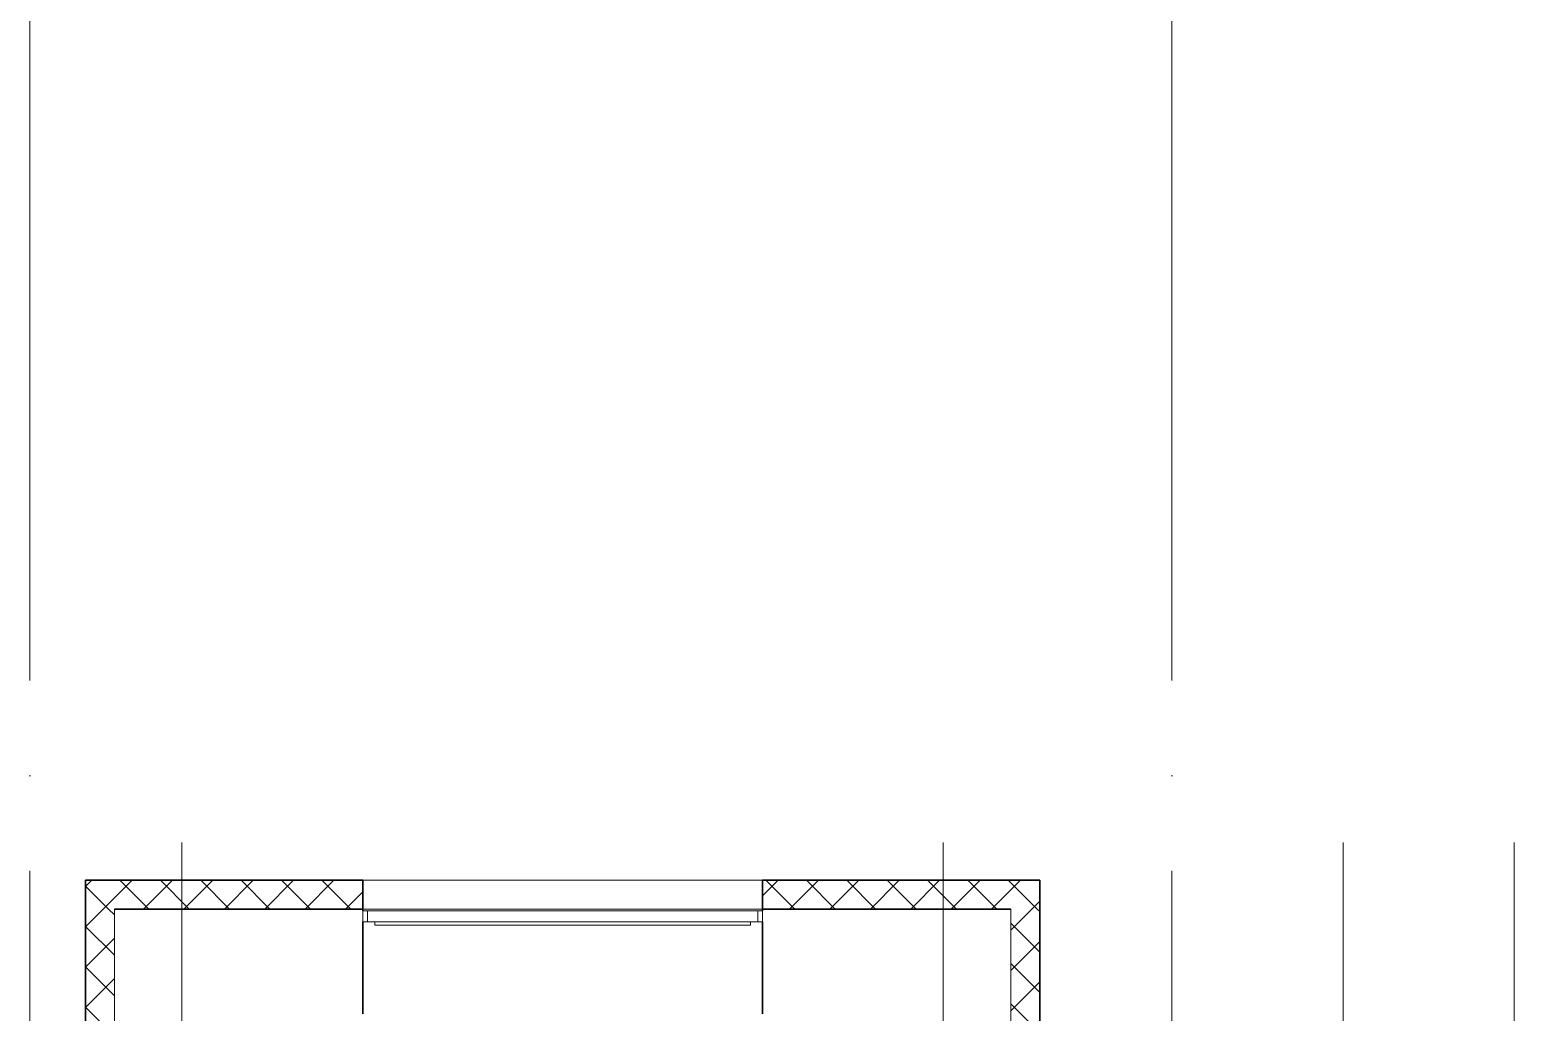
# Model space of a CAD drawing. Header units: millimetres. Extents: x -259793 to 503324, y -44556 to 93494.
# Drawn here: x 286946 to 294746, y -1156 to 4004 of the extents above; entities that cross this region are included whole.
import ezdxf

# ---------------------------------------------------------------- set-up
doc = ezdxf.new("R2010")
doc.units = ezdxf.units.MM
doc.linetypes.add('ADSK_Линия сетки', pattern=[25, 20, -2.5, 0, -2.5])
for name, color, linetype, lineweight in [('Окна', 252, 'Continuous', 9), ('Оси', 252, 'Continuous', 9), ('Стены внутренние', 7, 'Continuous', 18), ('Стены штриховка', 7, 'Continuous', 9)]:
    doc.layers.add(name, color=color, linetype=linetype, lineweight=lineweight)

# ---------------------------------------------------------------- blocks, each defined once
blk = doc.blocks.new('3 этаж')
at = {"layer": 'Окна', "color": 251, "true_color": 0x636466}
for p, q in [((288695.8, -681.4), (288695.8, -623.4)), ((288695.8, -623.4), (288720.8, -623.4)), ((288720.8, -623.4), (288720.8, -681.4)), ((288720.8, -623.4), (290770.8, -623.4)), ((288720.8, -681.4), (288720.8, -623.4)), ((290770.8, -681.4), (290770.8, -623.4)), ((290770.8, -623.4), (290795.8, -623.4)), ((290770.8, -623.4), (290770.8, -681.4)), ((290795.8, -623.4), (290795.8, -681.4)), ((288720.8, -681.4), (288695.8, -681.4)), ((290770.8, -681.4), (288720.8, -681.4)), ((288758.8, -698.4), (288758.8, -681.4)), ((290732.8, -698.4), (288758.8, -698.4)), ((290732.8, -681.4), (290732.8, -698.4)), ((290795.8, -681.4), (290770.8, -681.4))]:
    blk.add_line(p, q, dxfattribs=at)
at = {"layer": 'Оси', "color": 251, "linetype": 'ADSK_Линия сетки', "ltscale": 200, "true_color": 0x636466}
for p, q in [((286945.8, 34587.2), (286945.8, -30119.6)), ((292945.8, 34587.2), (292945.8, -31389.6)), ((287745.8, -263.4), (287745.8, -31389.6)), ((291745.8, -263.4), (291745.8, -31389.6)), ((293845.8, -263.4), (293845.8, -30119.6)), ((294745.8, -263.4), (294745.8, -30119.6))]:
    blk.add_line(p, q, dxfattribs=at)
at = {"layer": 'Стены внутренние', "color": 251, "lineweight": 30, "true_color": 0x636466}
for p, q in [((287238.8, -461.4), (288695.8, -461.4)), ((287238.8, -461.4), (287238.8, -2261.4)), ((288695.8, -623.4), (288695.8, -461.4)), ((292252.8, -461.4), (290795.8, -461.4)), ((290795.8, -623.4), (290795.8, -461.4)), ((292252.8, -461.4), (292252.8, -2413.4)), ((288695.8, -613.4), (287390.8, -613.4)), ((292100.8, -613.4), (290795.8, -613.4)), ((288695.8, -681.4), (288695.8, -1163.4)), ((290795.8, -681.4), (290795.8, -1163.4))]:
    blk.add_line(p, q, dxfattribs=at)
at = {"layer": 'Стены внутренние', "color": 251, "linetype": 'Continuous', "lineweight": 9, "true_color": 0x636466}
for p, q in [((287240.8, -492.6), (287269.9, -463.4)), ((287332.1, -613.4), (287482.1, -463.4)), ((287571.8, -613.4), (287421.8, -463.4)), ((287544.2, -613.4), (287694.2, -463.4)), ((287784, -613.4), (287634, -463.4)), ((287756.3, -613.4), (287906.3, -463.4)), ((287996.1, -613.4), (287846.1, -463.4)), ((287968.5, -613.4), (288118.5, -463.4)), ((288043.2, -461.4), (288042.1, -463.4)), ((288208.2, -613.4), (288058.2, -463.4)), ((288180.6, -613.4), (288330.6, -463.4)), ((288420.4, -613.4), (288270.4, -463.4)), ((288276.9, -463.4), (288275.7, -461.4)), ((288392.7, -613.4), (288542.7, -463.4)), ((288632.5, -613.4), (288482.5, -463.4)), ((290795.8, -543.9), (290876.2, -463.4)), ((290966, -613.4), (290816, -463.4)), ((290938.3, -613.4), (291088.3, -463.4)), ((291178.1, -613.4), (291028.1, -463.4)), ((291092.5, -463.4), (291091.3, -461.4)), ((291150.5, -613.4), (291300.5, -463.4)), ((291390.2, -613.4), (291240.2, -463.4)), ((291362.6, -613.4), (291512.6, -463.4)), ((291602.4, -613.4), (291452.4, -463.4)), ((291574.7, -613.4), (291724.7, -463.4)), ((291814.5, -613.4), (291664.5, -463.4)), ((291786.9, -613.4), (291936.9, -463.4)), ((292026.6, -613.4), (291876.6, -463.4)), ((291914.7, -461.4), (291913.6, -463.4)), ((291999, -613.4), (292149, -463.4)), ((292238.7, -613.4), (292088.7, -463.4)), ((287359.7, -613.4), (287240.8, -494.5)), ((288604.9, -613.4), (288693.8, -524.5)), ((287240.8, -704.7), (287332.1, -613.4)), ((287390.8, -644.5), (287359.7, -613.4)), ((292100.8, -723.8), (292211.1, -613.4)), ((292211.1, -613.4), (292250.8, -573.8)), ((292250.8, -625.5), (292238.7, -613.4)), ((287238.8, -673.3), (287240.8, -673.3)), ((292250.8, -837.6), (292100.8, -687.6)), ((287390.8, -856.6), (287240.8, -706.6)), ((287240.8, -916.9), (287390.8, -766.9)), ((292100.8, -935.9), (292250.8, -785.9)), ((287390.8, -1068.8), (287240.8, -918.8)), ((292250.8, -1049.7), (292100.8, -899.7)), ((287238.8, -978.1), (287240.8, -978.1)), ((287240.8, -1129), (287390.8, -979)), ((292100.8, -1148), (292250.8, -998)), ((287240.8, -1038.5), (287238.8, -1042)), ((287390.8, -1280.9), (287240.8, -1130.9)), ((292250.8, -1261.9), (292100.8, -1111.9))]:
    blk.add_line(p, q, dxfattribs=at)
at = {"layer": 'Стены внутренние', "color": 251, "true_color": 0x636466}
for p, q in [((288695.8, -461.4), (290795.8, -461.4)), ((287390.8, -613.4), (287390.8, -2413.4)), ((288695.8, -613.4), (290795.8, -613.4)), ((292100.8, -613.4), (292100.8, -2413.4))]:
    blk.add_line(p, q, dxfattribs=at)
at = {"layer": 'Стены штриховка', "color": 251, "true_color": 0x636466}
for p, q in [((287238.8, -463.4), (288693.8, -463.4)), ((287240.8, -2263.4), (287240.8, -461.4)), ((288693.8, -463.4), (288693.8, -537.4)), ((290797.8, -463.4), (292252.8, -463.4)), ((290797.8, -537.4), (290797.8, -463.4)), ((292250.8, -2263.4), (292250.8, -461.4)), ((288693.8, -537.4), (288695.8, -537.4)), ((290795.8, -537.4), (290797.8, -537.4))]:
    blk.add_line(p, q, dxfattribs=at)

msp = doc.modelspace()

# ---------------------------------------------------------------- block references
msp.add_blockref('3 этаж', (0, 0))

doc.saveas('drawing.dxf')
